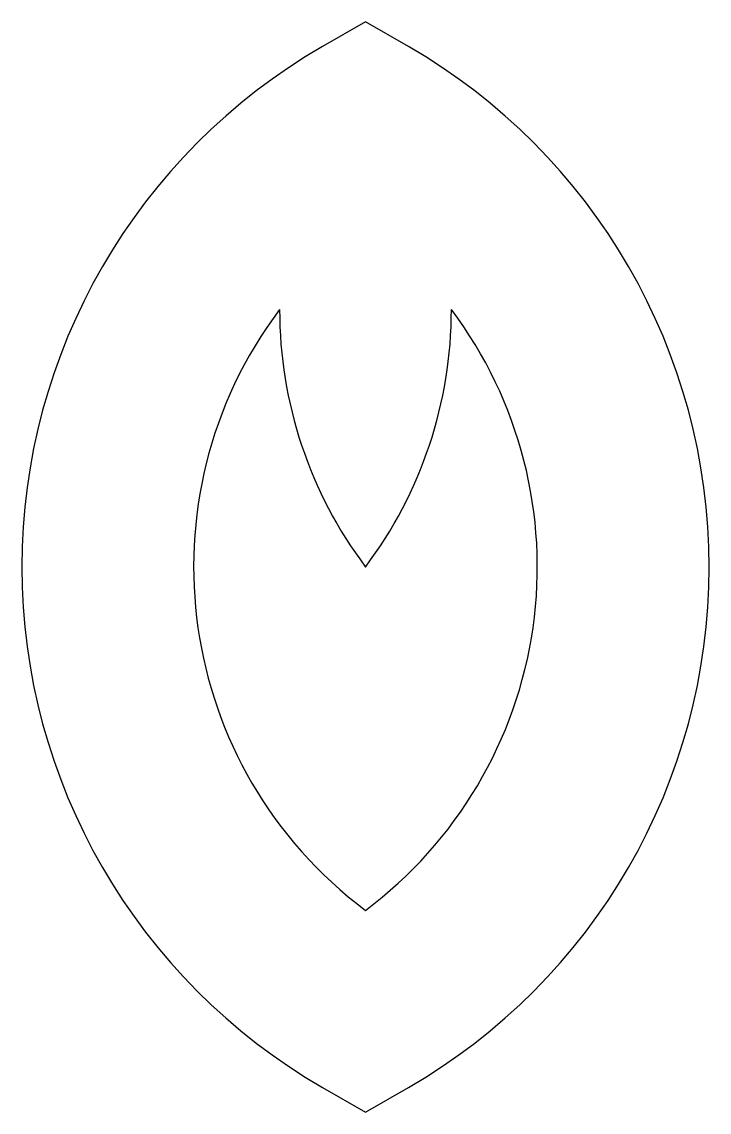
# Model space of a CAD drawing. Header units: millimetres. Extents: x -2.5 to 17.5, y -15.9 to 15.9.
import ezdxf

# ---------------------------------------------------------------- set-up
doc = ezdxf.new("R2010")
doc.units = ezdxf.units.MM

msp = doc.modelspace()

# ---------------------------------------------------------------- linework, layer by layer
at = {"layer": 'logo'}
for p, q in [((7.5, 15.877), (6.25, 15.155)), ((8.75, 15.155), (7.5, 15.877)), ((6.25, -15.155), (7.5, -15.877)), ((7.5, -15.877), (8.75, -15.155))]:
    msp.add_line(p, q, dxfattribs=at)
for centre, radius, start, end in [((15, 0), 17.5, 120, 240), ((0, 0), 17.5, 300, 60), ((15, 0), 12.5, 143.1301, 233.1301), ((17.5, 7.5), 12.5, 180, 216.8699), ((0, 0), 12.5, 306.8699, 36.8699), ((-2.5, 7.5), 12.5, 323.1301, 0)]:
    msp.add_arc(centre, radius, start, end, dxfattribs=at)

doc.saveas('drawing.dxf')
